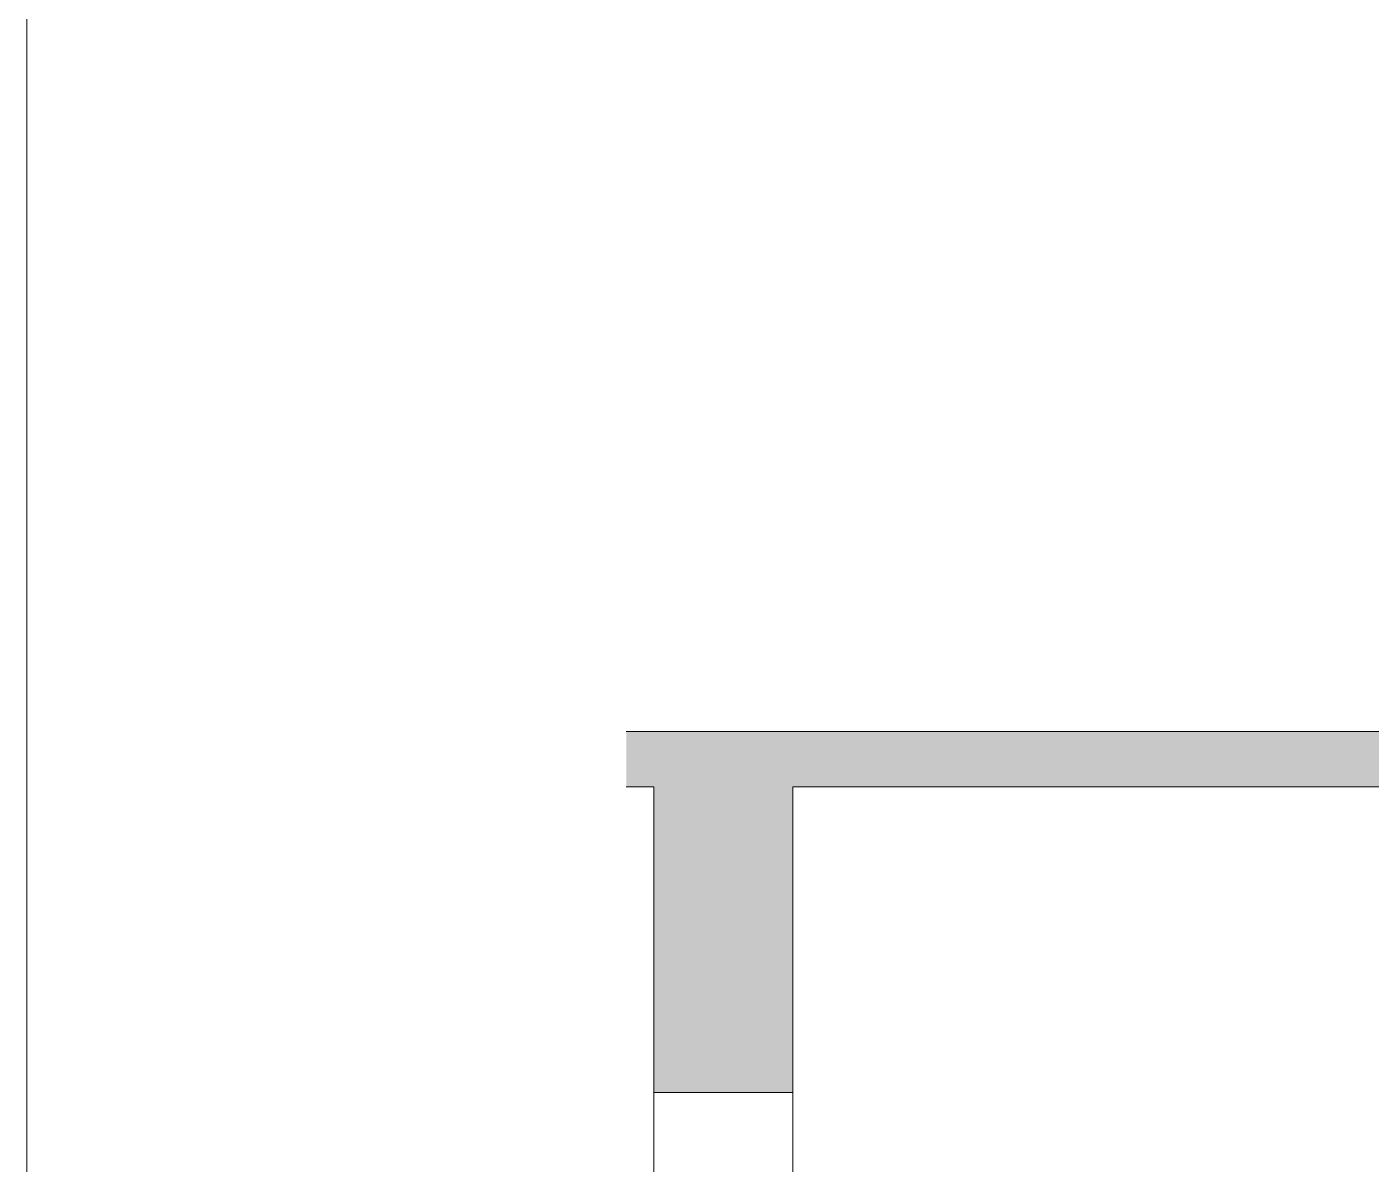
# Model space of a CAD drawing. Header units: millimetres. Extents: x 3162 to 221128, y -144913 to 11496.
# Drawn here: x 48839 to 51258, y -139213 to -137167 of the extents above; entities that cross this region are included whole.
import ezdxf

# ---------------------------------------------------------------- set-up
doc = ezdxf.new("R2010")
doc.units = ezdxf.units.MM
doc.header["$LTSCALE"] = 10
for name, color, linetype, lineweight in [('Drawing【图框、表格】', 150, 'Continuous', 0), ('FC-Hatch【平面填充】', 250, 'Continuous', 0), ('Wall【立面墙】', 252, 'Continuous', 0)]:
    doc.layers.add(name, color=color, linetype=linetype, lineweight=lineweight)

msp = doc.modelspace()

# ---------------------------------------------------------------- hatches: boundary and pattern name
at = {"layer": 'FC-Hatch【平面填充】'}
h = msp.add_hatch(dxfattribs=at)
h.set_pattern_fill('钢筋混凝土', color=256, scale=50, angle=180, style=0, pattern_type=2)
h.set_pattern_definition([(225, (0, -432.137), (35.355339, -35.355339), []), (230, (0, -432.14), (-71.726018, 6.275218), [7.5, -82.5]), (175, (0, -432.14), (13.87511, -75.219228), [6, -66]), (280.4514, (-5.98, -431.614), (-57.85092, -68.94393), [6.374, -70.1142]), (226.1842, (-2e-15, -452.14), (-106.724086, 16.55189), [11.25, -123.75]), (276.6356, (-8.89, -450.76), (-93.46626, -97.41178), [9.56105, -105.1713]), (171.1842, (-2e-15, -452.14), (-93.46618, -97.41189), [9, -99]), (201, (-10, -447.14), (-59.690703, 40.261893), [7.5, -82.5]), (146, (-10, -447.14), (-24.33156, -72.515006), [6, -66]), (251.4514, (-14.974, -443.78), (-84.022234, -32.253037), [6.374, -70.1142]), (217.5, (0, -432.137), (-1.2159855, -33.2893854), [0.5, -65.2, 0.5, -67, 0.5, -66.25]), (187.5, (0, -432.137), (-26.306954, -39.441171), [0.5, -38.2, 0.5, -63.7, 0.5, -25.25]), (147.5, (22.3, -432.137), (-53.3822436, 2.255487), [0.5, -25, 0.5, -78, 0.5, -103.5]), (137.5, (32.3, -432.137), (-58.318617, -10.010498), [0.5, -32.5, 0.5, -51.8, 0.5, -73.5])])
h.paths.add_polyline_path([(49917.1, -138434.8), (56517.1, -138434.8), (56517.1, -138534.8), (56467.1, -138534.8), (56467.1, -139084.8), (56217.1, -139084.8), (56217.1, -138534.8), (50217.1, -138534.8), (50217.1, -139084.8), (49967.1, -139084.8), (49967.1, -138534.8), (49917.1, -138534.8)])

# ---------------------------------------------------------------- linework, layer by layer
at = {"layer": 'Drawing【图框、表格】'}
msp.add_line((48838.5, -143345.3), (48838.5, -131109.9), dxfattribs=at)
at = {"layer": 'Wall【立面墙】'}
msp.add_line((56517.1, -138434.8), (49917.1, -138434.8), dxfattribs=at)
msp.add_lwpolyline([(56517.1, -138534.8), (56467.1, -138534.8), (56467.1, -139084.8), (56217.1, -139084.8), (56217.1, -138534.8), (50217.1, -138534.8), (50217.1, -139084.8), (49967.1, -139084.8), (49967.1, -138534.8), (49917.1, -138534.8)], dxfattribs=at)
msp.add_lwpolyline([(50217.1, -142034.8), (50217.1, -139084.8), (49967.1, -139084.8), (49967.1, -142034.8)], close=True, dxfattribs=at)

doc.saveas('drawing.dxf')
